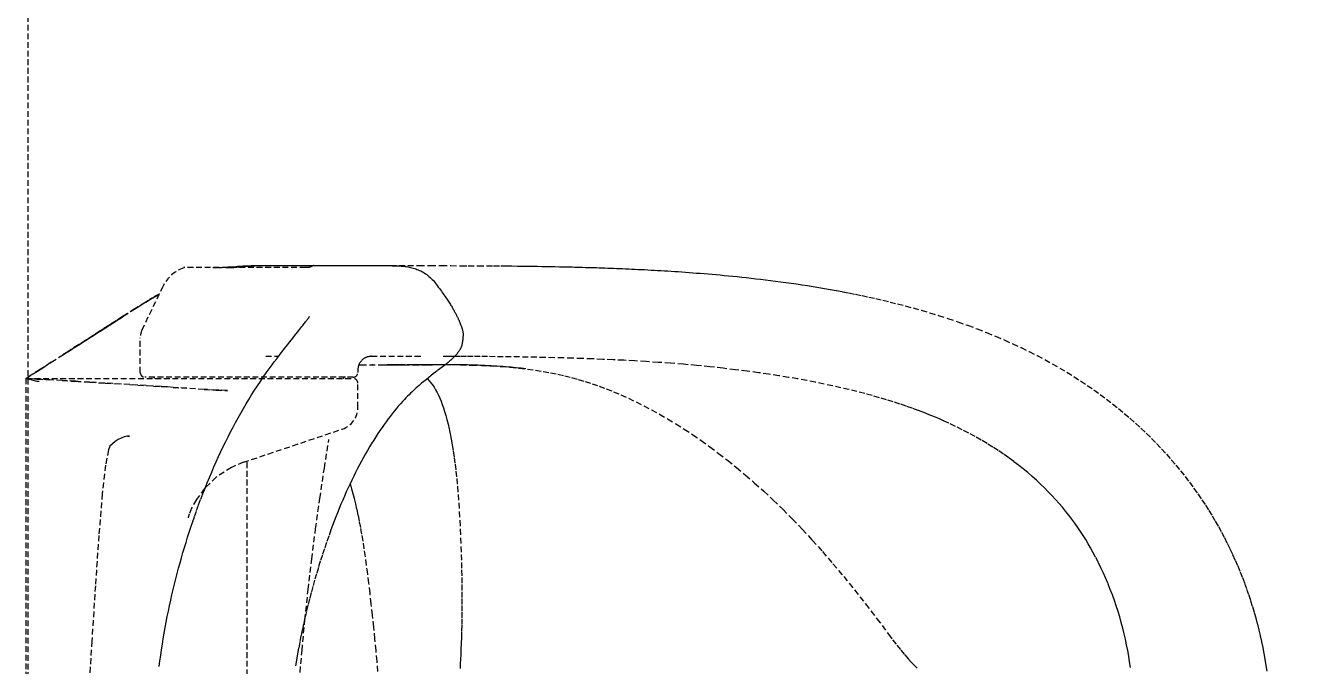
# Model space of a CAD drawing. Header units: millimetres. Extents: x 0 to 181737, y 0 to 59400.
# Drawn here: x 114964.3 to 115248.8, y 31262 to 31403.3 of the extents above; entities that cross this region are included whole.
import ezdxf

# ---------------------------------------------------------------- set-up
doc = ezdxf.new("R2010")
doc.units = ezdxf.units.MM
doc.header["$LTSCALE"] = 0.2
doc.linetypes.add('HIDDEN', pattern=[9.525, 6.35, -3.175])
doc.layers.add('A_什器', color=9, linetype='HIDDEN')

msp = doc.modelspace()

# ---------------------------------------------------------------- linework, layer by layer
at = {"layer": 'A_什器'}
for points in [[(114964.8, 31655), (114964.8, 29405), (117014.8, 29405), (117014.8, 31655)], [(115027.83, 31350.39), (115027.81, 31350.39), (115027.8, 31350.39), (115027.78, 31350.39), (115027.76, 31350.39), (115027.75, 31350.39), (115027.73, 31350.38), (115027.71, 31350.38), (115027.7, 31350.37), (115027.68, 31350.37), (115027.67, 31350.37), (115027.66, 31350.36), (115027.65, 31350.36), (115027.63, 31350.35), (115027.62, 31350.35), (115027.61, 31350.34), (115027.6, 31350.34), (115027.6, 31350.33), (115027.59, 31350.33), (115027.58, 31350.33), (115027.58, 31350.32), (115027.57, 31350.32), (115027.57, 31350.32), (115027.56, 31350.31), (115027.56, 31350.31), (115027.55, 31350.31), (115027.55, 31350.31), (115027.55, 31350.31), (115027.55, 31350.3), (115027.54, 31350.3), (115027.54, 31350.3), (115027.54, 31350.3), (115027.53, 31350.29), (115027.53, 31350.29), (115027.52, 31350.29), (115027.52, 31350.29), (115027.52, 31350.28), (115027.51, 31350.28), (115027.51, 31350.28), (115027.5, 31350.27), (115027.49, 31350.27), (115027.48, 31350.26), (115027.47, 31350.25), (115027.46, 31350.25), (115027.44, 31350.24), (115027.42, 31350.23), (115027.41, 31350.22), (115027.39, 31350.21), (115027.36, 31350.2), (115027.34, 31350.19), (115027.31, 31350.18), (115027.29, 31350.17), (115027.25, 31350.15), (115027.22, 31350.14), (115027.18, 31350.13), (115027.14, 31350.11), (115027.1, 31350.1), (115027.05, 31350.09), (115027, 31350.07), (115026.95, 31350.06), (115026.89, 31350.05), (115026.82, 31350.03), (115026.75, 31350.02), (115026.67, 31350.01), (115026.59, 31350), (115026.5, 31349.99), (115026.4, 31349.98), (115026.29, 31349.97), (115026.17, 31349.97), (115026.05, 31349.97), (114999.33, 31349.97)], [(115005.57, 31349.97), (115005.82, 31349.97), (115006.09, 31349.97), (115006.35, 31349.98), (115006.61, 31349.98), (115006.91, 31349.99), (115007.23, 31350.01), (115007.56, 31350.02), (115007.88, 31350.04), (115008.22, 31350.06), (115008.56, 31350.08), (115008.9, 31350.1), (115009.25, 31350.13), (115009.61, 31350.15), (115010.69, 31350.23), (115011.06, 31350.25), (115011.43, 31350.28), (115011.8, 31350.3), (115012.17, 31350.32), (115012.53, 31350.34), (115012.9, 31350.36), (115013.27, 31350.37), (115013.63, 31350.38), (115013.99, 31350.39), (115014.33, 31350.39)], [(115008.5, 31349.97), (115008.75, 31349.97), (115009.01, 31349.97), (115009.27, 31349.98), (115009.53, 31349.99), (115009.85, 31350.01), (115010.19, 31350.02), (115010.53, 31350.05), (115010.88, 31350.07), (115011.23, 31350.1), (115011.6, 31350.13), (115011.97, 31350.17), (115012.71, 31350.23), (115013.09, 31350.27), (115013.46, 31350.3), (115013.83, 31350.32), (115014.19, 31350.35), (115014.55, 31350.37), (115014.9, 31350.38), (115015.24, 31350.39), (115015.55, 31350.39)], [(115014.33, 31350.39), (115050.93, 31350.39), (115051.03, 31350.39), (115053.53, 31350.39), (115056.02, 31350.39), (115058.11, 31350.39), (115060.39, 31350.38), (115061.95, 31350.38), (115064.1, 31350.37), (115065.99, 31350.36), (115067.54, 31350.35), (115069.12, 31350.34), (115070.34, 31350.33), (115071.58, 31350.32), (115072.84, 31350.31), (115073.69, 31350.3), (115074.56, 31350.29), (115075.43, 31350.28), (115076.32, 31350.26), (115077.21, 31350.25), (115078.13, 31350.24), (115079.06, 31350.22), (115080.02, 31350.2), (115081.02, 31350.18), (115082.07, 31350.16), (115082.6, 31350.15), (115083.15, 31350.14), (115083.7, 31350.13), (115084.26, 31350.11), (115084.83, 31350.1), (115085.41, 31350.09), (115085.99, 31350.07), (115086.57, 31350.06), (115087.16, 31350.04), (115087.76, 31350.02), (115088.36, 31350.01), (115088.97, 31349.99), (115089.58, 31349.97), (115090.2, 31349.95), (115090.82, 31349.93), (115091.45, 31349.91), (115092.09, 31349.89), (115092.72, 31349.86), (115093.36, 31349.84), (115094.01, 31349.82), (115094.66, 31349.79), (115095.32, 31349.76), (115095.98, 31349.74), (115096.66, 31349.71), (115097.34, 31349.68), (115098.02, 31349.65), (115098.71, 31349.61), (115099.41, 31349.58), (115100.11, 31349.55), (115100.82, 31349.51), (115101.54, 31349.47), (115102.26, 31349.43), (115102.99, 31349.39), (115103.72, 31349.35), (115104.47, 31349.31), (115105.21, 31349.26), (115105.97, 31349.22), (115106.73, 31349.17), (115107.5, 31349.12), (115108.28, 31349.07), (115109.06, 31349.01), (115109.86, 31348.96), (115110.66, 31348.9), (115111.48, 31348.84), (115112.3, 31348.77), (115113.14, 31348.71), (115113.99, 31348.64), (115114.85, 31348.57), (115115.72, 31348.49), (115116.61, 31348.42), (115117.51, 31348.33), (115118.43, 31348.25), (115119.36, 31348.16), (115120.32, 31348.06), (115121.29, 31347.97), (115122.28, 31347.86), (115123.29, 31347.76), (115124.32, 31347.64), (115125.37, 31347.52), (115126.43, 31347.4), (115127.52, 31347.27), (115128.62, 31347.13), (115129.73, 31346.99), (115130.86, 31346.84), (115132.01, 31346.68), (115133.17, 31346.52), (115134.35, 31346.35), (115135.54, 31346.17), (115136.76, 31345.98), (115138, 31345.79), (115139.26, 31345.58), (115140.54, 31345.36), (115141.84, 31345.13), (115143.18, 31344.89), (115144.54, 31344.64), (115145.93, 31344.37), (115147.35, 31344.08), (115148.81, 31343.78), (115150.3, 31343.46), (115151.83, 31343.12), (115153.39, 31342.76), (115155, 31342.37), (115156.65, 31341.96), (115158.34, 31341.52), (115160.08, 31341.05), (115161.87, 31340.55), (115163.73, 31340), (115165.68, 31339.41), (115167.75, 31338.74), (115169.93, 31338), (115172.12, 31337.23), (115174.23, 31336.44), (115176.27, 31335.64), (115178.26, 31334.83), (115180.21, 31333.99)], [(115015.55, 31350.39), (115043.35, 31350.39), (115043.83, 31350.39), (115044.31, 31350.39), (115044.75, 31350.39), (115045.15, 31350.38), (115045.52, 31350.38), (115045.86, 31350.37), (115046.18, 31350.36), (115046.5, 31350.35), (115046.8, 31350.33), (115047.11, 31350.31), (115047.41, 31350.29), (115047.71, 31350.26), (115048.01, 31350.22), (115048.31, 31350.18), (115048.62, 31350.13), (115048.92, 31350.07), (115049.21, 31350.01), (115049.5, 31349.94), (115049.79, 31349.86), (115050.07, 31349.77), (115050.35, 31349.68), (115050.63, 31349.58), (115050.9, 31349.47), (115051.17, 31349.35), (115051.44, 31349.23), (115051.7, 31349.09), (115051.97, 31348.94), (115052.24, 31348.78), (115052.5, 31348.61), (115052.77, 31348.43), (115053.02, 31348.23), (115053.27, 31348.03), (115053.52, 31347.81), (115053.77, 31347.58), (115054, 31347.34), (115054.24, 31347.08), (115054.46, 31346.82), (115054.65, 31346.57)], [(115054.65, 31346.57), (115055.08, 31346), (115055.33, 31345.66), (115055.56, 31345.34), (115055.78, 31345.04), (115056, 31344.75), (115056.2, 31344.47), (115056.39, 31344.19), (115056.58, 31343.93), (115056.76, 31343.67), (115056.94, 31343.42), (115057.11, 31343.17), (115057.27, 31342.93), (115057.43, 31342.7), (115057.58, 31342.47), (115057.72, 31342.25), (115057.86, 31342.03), (115057.99, 31341.82), (115058.12, 31341.62), (115058.24, 31341.42), (115058.36, 31341.23), (115058.46, 31341.05), (115058.57, 31340.88), (115058.67, 31340.71), (115058.76, 31340.54), (115058.85, 31340.38), (115058.93, 31340.23), (115059.02, 31340.07), (115059.1, 31339.93), (115059.17, 31339.78), (115059.25, 31339.64), (115059.32, 31339.5), (115059.38, 31339.37), (115059.45, 31339.24), (115059.51, 31339.11), (115059.57, 31338.99), (115059.62, 31338.86), (115059.68, 31338.74), (115059.74, 31338.62), (115059.79, 31338.5), (115059.84, 31338.38), (115059.9, 31338.26), (115059.95, 31338.14), (115060, 31338.02), (115060.05, 31337.9), (115060.1, 31337.78), (115060.14, 31337.67), (115060.19, 31337.55), (115060.24, 31337.43), (115060.28, 31337.31), (115060.33, 31337.2), (115060.37, 31337.08), (115060.42, 31336.96), (115060.46, 31336.84), (115060.5, 31336.71), (115060.54, 31336.59), (115060.58, 31336.49)], [(114993.71, 31343.99), (114992.92, 31343.58), (114990.77, 31342.33), (114988.4, 31340.87), (114985.83, 31339.24), (114980.95, 31336.1), (114975.26, 31332.47), (114980.95, 31336.1), (114985.83, 31339.24), (114988.4, 31340.87), (114990.77, 31342.33), (114992.92, 31343.58), (114993.71, 31343.99)], [(114989.97, 31336.21), (114994.6, 31345.85)], [(114988.78, 31341.09), (114988.08, 31340.65), (114988.78, 31341.09)], [(114973.56, 31331.39), (114985.58, 31339.05), (114973.56, 31331.39), (114972.26, 31330.56), (114973.56, 31331.39), (114977.52, 31333.91), (114979.25, 31335.01), (114981.18, 31336.24), (114983.36, 31337.64), (114985.57, 31339.06), (114983.36, 31337.64), (114981.18, 31336.24), (114979.25, 31335.01)], [(114984.91, 31338.62), (114986.37, 31339.56), (114984.91, 31338.62)], [(115018.65, 31328.49), (115019.15, 31329.17), (115019.68, 31329.86), (115020.2, 31330.54), (115020.71, 31331.21), (115021.2, 31331.85), (115021.67, 31332.45), (115022.11, 31333.01), (115022.52, 31333.53), (115022.91, 31334.02), (115023.28, 31334.49), (115023.62, 31334.92), (115024.24, 31335.7), (115024.78, 31336.37), (115025.01, 31336.67), (115025.23, 31336.94), (115025.42, 31337.19), (115025.6, 31337.41), (115025.76, 31337.62), (115025.91, 31337.81), (115026.05, 31337.98), (115026.17, 31338.14), (115026.28, 31338.29), (115026.37, 31338.42), (115026.46, 31338.54), (115026.54, 31338.64), (115026.61, 31338.74), (115026.67, 31338.82), (115026.73, 31338.9), (115026.77, 31338.96), (115026.81, 31339.01), (115026.84, 31339.06), (115026.86, 31339.09), (115026.88, 31339.12), (115026.89, 31339.14), (115026.9, 31339.16), (115026.91, 31339.16), (115026.91, 31339.17)], [(114980.41, 31335.76), (114980.42, 31335.76)], [(115060.58, 31336.49), (115060.62, 31336.37), (115060.66, 31336.22), (115060.7, 31336.07), (115060.73, 31335.91), (115060.75, 31335.76), (115060.77, 31335.61), (115060.78, 31335.46), (115060.79, 31335.31), (115060.79, 31335.16), (115060.79, 31335.03)], [(114972.92, 31330.98), (114978.75, 31334.69)], [(114977.71, 31334.03), (114978.15, 31334.31)], [(114979.02, 31334.87), (114979.39, 31335.11)], [(115060.79, 31335.03), (115060.79, 31334.99), (115060.78, 31334.9), (115060.78, 31334.81), (115060.77, 31334.72), (115060.77, 31334.63), (115060.76, 31334.54), (115060.75, 31334.46), (115060.75, 31334.37), (115060.74, 31334.29), (115060.73, 31334.21), (115060.72, 31334.12), (115060.71, 31334.04), (115060.71, 31333.96), (115060.7, 31333.87), (115060.68, 31333.78), (115060.67, 31333.7), (115060.66, 31333.61), (115060.65, 31333.49), (115060.63, 31333.42), (115060.6, 31333.21), (115060.55, 31333.01), (115060.5, 31332.81), (115060.43, 31332.62), (115060.36, 31332.44), (115060.29, 31332.26), (115060.21, 31332.08), (115060.12, 31331.91), (115060.03, 31331.74), (115059.93, 31331.58), (115059.82, 31331.42), (115059.71, 31331.27), (115059.6, 31331.12), (115059.49, 31330.97), (115059.37, 31330.82), (115059.24, 31330.68), (115059.12, 31330.54), (115058.99, 31330.41), (115058.85, 31330.27), (115058.71, 31330.13), (115058.57, 31329.99), (115058.41, 31329.84), (115058.25, 31329.7), (115058.08, 31329.55), (115057.9, 31329.39), (115057.7, 31329.22), (115057.49, 31329.05), (115057.27, 31328.87), (115057.03, 31328.68), (115056.76, 31328.47), (115056.48, 31328.25), (115056.18, 31328.01), (115055.11, 31327.2), (115054.69, 31326.87), (115054.23, 31326.51), (115053.73, 31326.12), (115053.21, 31325.7), (115052.69, 31325.28), (115052.17, 31324.86), (115051.66, 31324.43), (115051.13, 31323.98), (115050.72, 31323.63)], [(115180.21, 31333.99), (115182.07, 31333.16), (115183.9, 31332.31), (115185.69, 31331.44), (115187.43, 31330.55), (115189.14, 31329.65), (115190.8, 31328.74), (115192.42, 31327.81), (115194, 31326.87), (115195.54, 31325.92), (115197.05, 31324.95), (115198.52, 31323.97), (115199.96, 31322.98), (115201.37, 31321.97), (115202.74, 31320.95), (115204.08, 31319.91), (115205.39, 31318.87), (115206.68, 31317.8), (115207.93, 31316.73), (115209.16, 31315.64), (115210.36, 31314.53), (115211.53, 31313.41), (115212.68, 31312.28), (115213.81, 31311.13), (115214.91, 31309.96), (115215.99, 31308.77), (115217.05, 31307.57), (115218.08, 31306.36), (115219.09, 31305.13), (115220.07, 31303.88), (115221.04, 31302.61), (115221.98, 31301.33), (115222.91, 31300.03), (115223.8, 31298.72), (115224.56, 31297.57), (115225.31, 31296.4), (115226.03, 31295.22), (115226.74, 31294.02), (115227.43, 31292.82), (115228.1, 31291.6), (115228.75, 31290.38), (115229.38, 31289.14), (115229.98, 31287.9), (115230.57, 31286.65), (115231.14, 31285.4), (115231.69, 31284.14), (115232.21, 31282.87), (115232.72, 31281.59), (115233.21, 31280.32), (115233.67, 31279.04), (115234.12, 31277.75), (115234.54, 31276.46), (115234.95, 31275.17), (115235.33, 31273.88), (115235.7, 31272.58), (115236.04, 31271.29), (115236.37, 31269.99), (115236.68, 31268.69), (115236.96, 31267.39), (115237.23, 31266.09), (115237.48, 31264.79), (115237.71, 31263.49), (115237.92, 31262.19), (115238.11, 31260.89)], [(114969.93, 31329.07), (114968.05, 31327.87), (114969.93, 31329.07), (114972.26, 31330.56)], [(115017.29, 31330.39), (115020.09, 31330.39)], [(115040.58, 31330.39), (115050.42, 31330.39), (115051.44, 31330.39)], [(115167.93, 31315.65), (115167.93, 31315.65), (115166.93, 31316.1), (115165.88, 31316.57), (115164.79, 31317.03), (115163.64, 31317.5), (115162.45, 31317.97), (115161.21, 31318.44), (115159.91, 31318.92), (115158.57, 31319.39), (115157.17, 31319.86), (115155.72, 31320.33), (115154.22, 31320.79), (115152.66, 31321.25), (115151.05, 31321.71), (115149.4, 31322.16), (115147.7, 31322.6), (115145.95, 31323.03), (115144.17, 31323.45), (115142.34, 31323.86), (115140.46, 31324.26), (115138.55, 31324.65), (115136.61, 31325.03), (115134.62, 31325.39), (115132.58, 31325.75), (115130.47, 31326.1), (115128.27, 31326.44), (115125.95, 31326.78), (115123.5, 31327.11), (115120.9, 31327.44), (115118.15, 31327.76), (115115.27, 31328.07), (115112.33, 31328.36), (115109.42, 31328.62), (115106.58, 31328.85), (115103.83, 31329.05), (115101.2, 31329.22), (115098.67, 31329.37), (115096.24, 31329.51), (115093.88, 31329.62), (115091.6, 31329.72), (115089.36, 31329.81), (115087.16, 31329.89), (115085.03, 31329.96), (115082.95, 31330.03), (115080.93, 31330.08), (115078.95, 31330.13), (115077.03, 31330.17), (115075.15, 31330.2), (115073.28, 31330.24), (115071.44, 31330.26), (115069.64, 31330.29), (115067.91, 31330.3), (115066.22, 31330.32), (115064.6, 31330.34), (115063.05, 31330.35), (115061.56, 31330.36), (115060.16, 31330.36), (115058.84, 31330.37), (115057.59, 31330.38), (115056.42, 31330.38)], [(114964.32, 31325.49), (114966.9, 31327.14), (114967.48, 31327.51), (114968.05, 31327.87), (114967.48, 31327.51), (114964.32, 31325.49), (114964.37, 31325.49), (114964.32, 31325.49), (115036.58, 31325.49)], [(114993.74, 31261.93), (114993.9, 31263.17), (114994.08, 31264.4), (114994.26, 31265.63), (114994.45, 31266.86), (114994.65, 31268.08), (114994.86, 31269.31), (114995.08, 31270.53), (114995.3, 31271.74), (114995.54, 31272.95), (114995.78, 31274.16), (114996.04, 31275.36), (114996.3, 31276.56), (114996.57, 31277.75), (114996.85, 31278.94), (114997.13, 31280.12), (114997.42, 31281.29), (114997.73, 31282.46), (114998.03, 31283.63), (114998.35, 31284.79), (114998.67, 31285.94), (114999, 31287.08), (114999.33, 31288.21), (114999.68, 31289.34), (115000.02, 31290.46), (115000.38, 31291.57), (115000.74, 31292.67), (115001.1, 31293.75), (115001.55, 31295.05), (115002, 31296.34), (115002.46, 31297.6), (115002.92, 31298.85), (115003.4, 31300.08), (115003.87, 31301.29), (115004.35, 31302.49), (115004.84, 31303.67), (115005.33, 31304.83), (115005.83, 31305.98), (115006.34, 31307.12), (115006.85, 31308.25), (115007.37, 31309.36), (115007.89, 31310.47), (115008.43, 31311.56), (115008.96, 31312.63), (115009.5, 31313.69), (115010.05, 31314.74), (115010.61, 31315.78), (115011.18, 31316.82), (115011.75, 31317.85), (115012.33, 31318.87), (115012.93, 31319.88), (115013.53, 31320.88), (115014.15, 31321.89), (115014.78, 31322.89), (115015.42, 31323.88), (115016.07, 31324.85), (115016.72, 31325.8), (115017.37, 31326.73), (115018.01, 31327.63), (115018.65, 31328.49)], [(115037.79, 31328.49), (115038.24, 31328.49), (115044, 31328.49)], [(115040.95, 31328.49), (115040.79, 31328.49)], [(115043.32, 31328.49), (115044.43, 31328.49), (115045.21, 31328.5), (115045.95, 31328.5), (115046.66, 31328.5), (115047.69, 31328.51), (115049.89, 31328.52), (115051.63, 31328.53), (115053, 31328.54), (115054.05, 31328.54)], [(115055.49, 31328.54), (115053.89, 31328.54), (115053.31, 31328.54), (115052.72, 31328.54), (115052.13, 31328.53), (115050.92, 31328.53), (115049.72, 31328.52), (115048.02, 31328.51), (115046.59, 31328.5), (115045.95, 31328.5), (115045.32, 31328.5), (115044.69, 31328.5), (115044.02, 31328.49)], [(115060.25, 31328.51), (115059.87, 31328.52), (115059.49, 31328.52), (115059.1, 31328.53), (115057.97, 31328.54), (115056.76, 31328.54), (115055.33, 31328.54), (115054.62, 31328.54), (115053.93, 31328.54)], [(115060.25, 31328.51), (115062.61, 31328.46), (115064.89, 31328.39), (115067.08, 31328.29), (115069.18, 31328.16), (115071.2, 31327.99), (115073.13, 31327.8), (115074.98, 31327.58), (115076.76, 31327.34), (115078.47, 31327.06), (115080.11, 31326.76), (115081.69, 31326.44), (115083.22, 31326.09), (115084.72, 31325.71), (115086.22, 31325.3), (115087.73, 31324.84), (115089.26, 31324.34), (115090.82, 31323.8), (115092.4, 31323.21), (115094, 31322.57), (115095.63, 31321.88), (115097.28, 31321.14), (115098.96, 31320.35), (115100.66, 31319.49), (115102.39, 31318.59), (115104.15, 31317.62), (115105.93, 31316.59), (115107.74, 31315.49), (115109.58, 31314.33), (115111.45, 31313.1), (115113.34, 31311.79), (115115.25, 31310.42), (115117.18, 31308.97), (115119.14, 31307.45), (115121.12, 31305.86), (115123.11, 31304.19), (115125.12, 31302.43), (115127.16, 31300.6), (115129.22, 31298.66), (115131.31, 31296.63), (115133.44, 31294.48), (115135.62, 31292.22), (115137.83, 31289.82), (115140.1, 31287.29), (115142.41, 31284.61), (115144.77, 31281.8), (115147.17, 31278.85), (115149.61, 31275.74), (115152.1, 31272.49), (115154.63, 31269.11)], [(115074.62, 31327.61), (115074.11, 31327.68), (115073.58, 31327.74), (115073.05, 31327.8), (115072.5, 31327.85), (115071.95, 31327.91), (115071.38, 31327.96), (115070.81, 31328.02), (115070.22, 31328.06), (115069.62, 31328.11), (115069.01, 31328.16), (115068.35, 31328.2), (115067.68, 31328.24), (115067, 31328.28), (115066.3, 31328.32), (115065.58, 31328.35), (115064.85, 31328.38), (115064.1, 31328.41), (115063.34, 31328.44), (115062.56, 31328.46), (115061.76, 31328.48), (115060.94, 31328.5), (115060.25, 31328.51)], [(114964.32, 31325.52), (114965.42, 31325.26), (114966.17, 31325.08), (114966.79, 31324.93)], [(114964.32, 31325.51), (114964.32, 31089.47)], [(114964.32, 31325.5), (114964.73, 31325.42), (114964.32, 31325.5)], [(115003.65, 31323.09), (114999.81, 31323.34), (114996.83, 31323.54), (114995.5, 31323.63), (114994.2, 31323.71), (114992.53, 31323.82), (114990.91, 31323.92), (114989.05, 31324.04), (114987.25, 31324.15), (114985.44, 31324.26), (114981.82, 31324.48), (114978.45, 31324.68), (114975.29, 31324.87), (114972.34, 31325.04), (114969.6, 31325.2), (114966.82, 31325.36), (114964.32, 31325.49), (114966.82, 31325.36), (114969.6, 31325.2)], [(114964.33, 31325.49), (114964.32, 31325.49), (114964.33, 31325.49)], [(114967.25, 31324.82), (114966.79, 31324.93), (114967.25, 31324.82)], [(114972.34, 31325.04), (114975.29, 31324.87), (114978.45, 31324.68), (114981.82, 31324.48), (114985.44, 31324.26)], [(114987.25, 31324.15), (114989.05, 31324.04), (114990.91, 31323.92), (114992.53, 31323.82), (114994.2, 31323.71), (114995.5, 31323.63)], [(115052.89, 31325.44), (115052.92, 31325.41), (115053.31, 31325), (115053.68, 31324.55), (115054.04, 31324.08), (115054.39, 31323.56), (115054.73, 31323.01), (115055.05, 31322.43), (115055.36, 31321.81), (115055.65, 31321.17), (115055.93, 31320.48), (115056.21, 31319.76), (115056.48, 31318.99), (115056.73, 31318.19), (115056.99, 31317.33), (115057.23, 31316.42), (115057.48, 31315.45), (115057.72, 31314.4), (115057.95, 31313.29), (115058.18, 31312.11), (115058.41, 31310.84), (115058.62, 31309.49), (115058.83, 31308.08), (115059.02, 31306.61), (115059.21, 31305.06), (115059.39, 31303.43), (115059.55, 31301.71), (115059.7, 31299.91), (115059.84, 31298.05), (115059.97, 31296.14), (115060.08, 31294.2), (115060.18, 31292.25), (115060.26, 31290.32), (115060.33, 31288.45), (115060.39, 31286.66), (115060.44, 31284.93), (115060.47, 31283.25), (115060.5, 31281.61), (115060.52, 31280.01), (115060.53, 31278.45), (115060.54, 31276.92), (115060.54, 31275.41), (115060.53, 31273.94), (115060.52, 31272.49), (115060.49, 31271.06), (115060.46, 31269.68), (115060.43, 31268.34), (115060.38, 31267.04), (115060.33, 31265.8), (115060.28, 31264.62), (115060.23, 31263.54), (115060.19, 31262.56), (115060.15, 31261.51)], [(114996.83, 31323.54), (114999.81, 31323.34)], [(115008.79, 31322.84), (115006.33, 31322.95), (115003.65, 31323.09), (115006.33, 31322.95), (115008.79, 31322.84)], [(115050.72, 31323.63), (115050.47, 31323.41), (115050.17, 31323.14), (115049.87, 31322.86), (115049.55, 31322.56), (115049.22, 31322.25), (115048.89, 31321.92), (115048.54, 31321.57), (115048.19, 31321.21), (115047.84, 31320.84), (115047.49, 31320.46)], [(115047.49, 31320.46), (115046.98, 31319.91), (115046.5, 31319.36), (115046.03, 31318.81), (115045.58, 31318.26), (115045.13, 31317.7), (115044.7, 31317.14), (115044.26, 31316.56), (115043.82, 31315.96), (115043.37, 31315.34), (115042.92, 31314.7), (115042.46, 31314.03), (115042, 31313.33), (115041.54, 31312.62), (115041.08, 31311.89), (115040.62, 31311.15), (115040.17, 31310.4), (115039.72, 31309.63), (115039.27, 31308.85), (115038.83, 31308.06), (115038.38, 31307.26), (115037.95, 31306.44), (115037.52, 31305.61), (115037.09, 31304.78), (115036.67, 31303.94), (115036.26, 31303.09), (115035.85, 31302.22), (115035.44, 31301.35), (115035.04, 31300.46), (115034.64, 31299.56), (115034.24, 31298.66), (115033.86, 31297.74), (115033.47, 31296.81), (115033.09, 31295.88), (115032.72, 31294.94), (115032.36, 31293.99), (115032, 31293.03), (115031.64, 31292.07), (115031.16, 31290.71), (115030.67, 31289.33), (115030.21, 31287.94), (115029.75, 31286.56), (115029.3, 31285.17), (115028.87, 31283.78), (115028.46, 31282.4), (115028.05, 31281.01), (115027.66, 31279.63), (115027.28, 31278.24), (115026.92, 31276.86), (115026.57, 31275.49), (115026.23, 31274.12), (115025.91, 31272.75), (115025.6, 31271.39), (115025.31, 31270.04), (115025.03, 31268.69), (115024.77, 31267.35), (115024.52, 31266.01), (115024.28, 31264.68), (115024.05, 31263.34), (115023.84, 31262.01)], [(115208.03, 31261.75), (115207.85, 31262.99), (115207.65, 31264.23), (115207.43, 31265.47), (115207.19, 31266.71), (115206.92, 31267.95), (115206.64, 31269.19), (115206.33, 31270.42), (115206.01, 31271.65), (115205.66, 31272.88), (115205.29, 31274.11), (115204.89, 31275.33), (115204.48, 31276.54), (115204.04, 31277.76), (115203.58, 31278.96), (115203.1, 31280.16), (115202.6, 31281.35), (115202.07, 31282.54), (115201.52, 31283.71), (115200.95, 31284.88), (115200.36, 31286.04), (115199.75, 31287.18), (115199.24, 31288.1), (115198.71, 31289.02), (115198.16, 31289.94), (115197.59, 31290.85), (115197, 31291.75), (115196.39, 31292.65), (115195.76, 31293.55), (115195.11, 31294.44), (115194.43, 31295.32), (115193.74, 31296.2), (115193.02, 31297.07), (115192.28, 31297.94), (115191.51, 31298.8), (115190.72, 31299.66), (115189.9, 31300.52), (115189.06, 31301.37), (115188.18, 31302.21), (115187.28, 31303.05), (115186.34, 31303.89), (115185.38, 31304.72), (115184.38, 31305.54), (115183.35, 31306.36), (115182.28, 31307.17), (115181.18, 31307.98), (115180.04, 31308.78), (115178.87, 31309.58), (115177.65, 31310.36), (115176.39, 31311.14), (115175.09, 31311.92), (115173.75, 31312.68), (115172.36, 31313.44), (115170.93, 31314.19), (115169.44, 31314.93), (115167.93, 31315.65)], [(114986.75, 31312.74), (114987.23, 31312.79), (114986.75, 31312.74), (114986.05, 31312.59), (114985.38, 31312.34), (114984.72, 31312), (114984.07, 31311.58), (114983.45, 31311.09), (114982.84, 31310.55), (114982.54, 31309.78), (114981.92, 31306.35), (114981.2, 31300.06), (114980.44, 31290.86), (114979.67, 31279.78), (114978.89, 31267.56), (114978.1, 31254.19)], [(114986.05, 31312.59), (114985.38, 31312.34), (114984.72, 31312)], [(114987.22, 31312.79), (114987.23, 31312.79), (114987.22, 31312.79)], [(115012.34, 31307), (115034.18, 31314.35)], [(114983.45, 31311.09), (114982.84, 31310.55)], [(115022.65, 31211.59), (115022.73, 31218.33), (115022.88, 31225.07), (115023.1, 31231.81), (115023.39, 31238.54), (115023.75, 31245.28), (115024.18, 31252.02), (115024.68, 31258.75), (115025.26, 31265.48), (115025.9, 31272.2), (115026.62, 31278.92), (115027.4, 31285.63), (115028.26, 31292.33), (115029.19, 31299.03), (115030.19, 31305.72), (115031.19, 31312.01)], [(115012.34, 31307), (115009.69, 31305.89), (115006.35, 31303.74), (115003.74, 31301.24), (115001.95, 31298.8), (115000.91, 31296.86), (115000.38, 31295.54), (115000.16, 31294.85), (115000.13, 31294.75)], [(115013.12, 31307), (115013.12, 31107.99)], [(115042, 31260.84), (115041.81, 31263.11), (115041.59, 31265.5), (115041.35, 31268.03), (115041.09, 31270.66), (115040.82, 31273.29), (115040.54, 31275.8), (115040.28, 31278.14), (115040.02, 31280.32), (115039.76, 31282.36), (115039.51, 31284.32), (115039.25, 31286.18), (115038.99, 31287.94), (115038.74, 31289.58), (115038.48, 31291.13), (115038.22, 31292.6), (115037.95, 31294.01), (115037.67, 31295.37), (115037.39, 31296.65), (115037.12, 31297.85), (115036.84, 31298.99), (115036.56, 31300.06), (115036.28, 31301.08), (115036, 31302.03), (115035.9, 31302.34)], [(114980.21, 31282.74), (114980.22, 31282.76)], [(115154.63, 31269.11), (115155.56, 31267.85), (115156.48, 31266.67), (115157.37, 31265.56), (115158.23, 31264.54), (115159.06, 31263.6), (115159.68, 31262.91), (115160.32, 31262.22), (115160.96, 31261.55)]]:
    msp.add_lwpolyline(points, dxfattribs=at)
for points in [[(115040.58, 31330.39), (115040.46, 31330.39), (115040.34, 31330.38), (115040.23, 31330.37), (115040.11, 31330.36), (115039.99, 31330.33), (115039.88, 31330.31), (115039.76, 31330.28), (115039.65, 31330.24), (115039.54, 31330.21), (115039.43, 31330.16), (115039.32, 31330.12), (115039.21, 31330.06), (115039.11, 31330.01), (115039.01, 31329.95), (115038.91, 31329.88), (115038.81, 31329.82), (115038.72, 31329.74), (115038.63, 31329.67), (115038.54, 31329.59), (115038.45, 31329.51), (115038.37, 31329.42), (115038.29, 31329.33), (115038.22, 31329.24), (115038.15, 31329.15), (115038.08, 31329.05), (115038.02, 31328.95), (115037.96, 31328.85), (115037.9, 31328.74), (115037.85, 31328.64), (115037.8, 31328.53), (115037.76, 31328.42), (115037.72, 31328.31), (115037.69, 31328.19), (115037.66, 31328.08), (115037.64, 31327.96), (115037.62, 31327.85), (115037.6, 31327.73), (115037.59, 31327.61), (115037.58, 31327.49), (115037.58, 31327.39), (115037.58, 31326.79, -0.414214), (115036.58, 31325.79), (114990.58, 31325.79, -0.414214), (114989.58, 31326.79), (114989.58, 31334.48, -0.112349), (114989.97, 31336.21), (114994.6, 31345.85, -0.198996), (114999.16, 31349.94, -0.08459), (114999.33, 31349.97)], [(114989.32, 31341.43), (114991.44, 31342.79, -0.022317), (114993.76, 31344.13)], [(114992.79, 31325.49, 0.29755), (114992.33, 31325.79)], [(115034.18, 31314.35, 0.322028), (115037.58, 31319.09), (115037.58, 31324.49)], [(115034.83, 31325.79, 0.29755), (115034.37, 31325.49)], [(115037.58, 31324.49, 0.414214), (115036.58, 31325.49)]]:
    msp.add_lwpolyline(points, format="xyb", dxfattribs=at)

doc.saveas('drawing.dxf')
